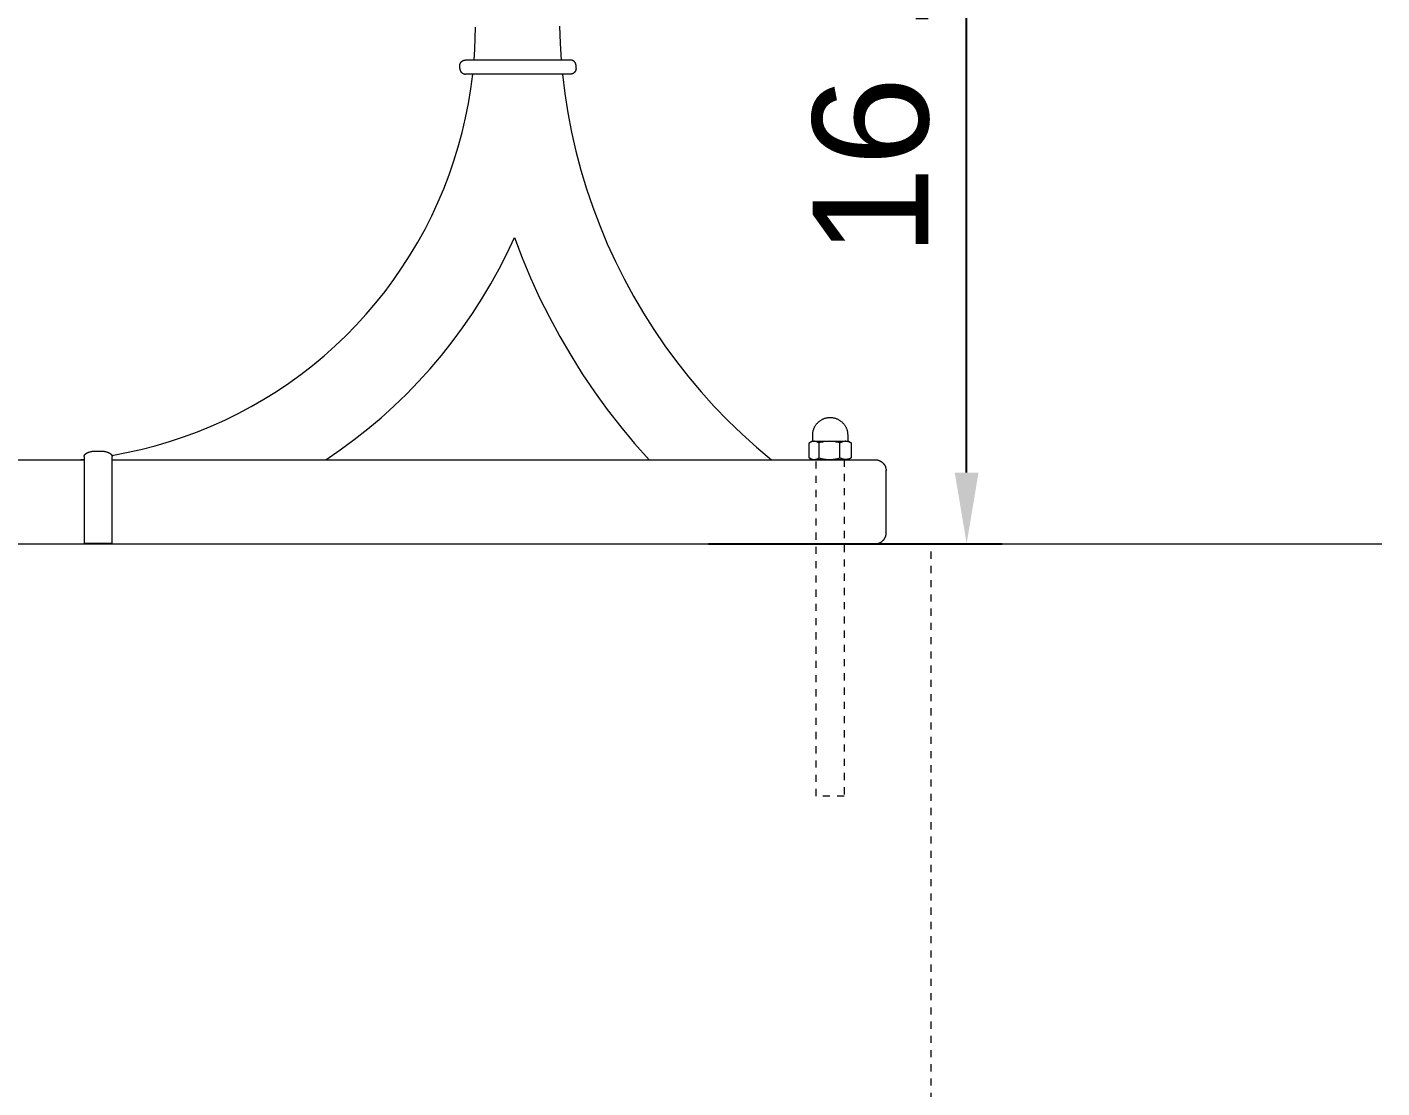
# Model space of a CAD drawing. Header units: inches. Extents: x -9 to 187, y -3 to 135.
# Drawn here: x 163.47 to 182.5, y 90.96 to 105.86 of the extents above; entities that cross this region are included whole.
import ezdxf

# ---------------------------------------------------------------- set-up
doc = ezdxf.new("R2010")
doc.units = ezdxf.units.IN
doc.linetypes.add('HIDDEN', pattern=[1.905, 1.27, -0.635])
for name, color, linetype, lineweight in [('ZANO_R', 7, 'Continuous', 0), ('ZANO_R_przerywana', 250, 'HIDDEN', 0), ('ZANO_W', 1, 'Continuous', 0)]:
    doc.layers.add(name, color=color, linetype=linetype, lineweight=lineweight)
doc.styles.get("Standard").update_dxf_attribs({"font": 'arial.ttf'})
doc.dimstyles.new('amerykanie', dxfattribs={"dimtxt": 50, "dimasz": 50, "dimexe": 0.5, "dimexo": 0.5, "dimgap": 1, "dimtad": 1, "dimdec": 0, "dimzin": 0, "dimlunit": 5, "dimtxsty": 'Standard', "dimcen": 0.09, "dimclrd": 1, "dimclre": 1, "dimclrt": 1, "dimazin": 0, "dimtfac": 1, "dimtdec": 0, "dimtmove": 0, "dimatfit": 3, "dimfxl": 1, "dimtzin": 0, "dimarcsym": 1})

# ---------------------------------------------------------------- blocks, each defined once
blk = doc.blocks.new('*D357')
at = {"layer": 'ZANO_W', "color": 1, "lineweight": -2}
for p, q in [((170.98, 115.52), (177.164, 115.52)), ((176.664, 99.606), (176.664, 114.52)), ((173.04, 98.606), (177.164, 98.606))]:
    blk.add_line(p, q, dxfattribs=at)
at = {"layer": 'ZANO_W', "color": 1}
for points in [[(176.831, 114.52), (176.497, 114.52), (176.664, 115.52)], [(176.497, 99.606), (176.831, 99.606), (176.664, 98.606)]]:
    blk.add_solid(points, dxfattribs=at)
at = {"layer": 'ZANO_W', "color": 1, "insert": (175.324, 107.063), "char_height": 1.625, "attachment_point": 5, "rotation": 90}
blk.add_mtext('16 15/16', dxfattribs=at)

msp = doc.modelspace()

# ---------------------------------------------------------------- linework, layer by layer
at = {"layer": 'ZANO_R'}
for p, q in [((169.76164, 105.70881), (169.76408, 105.86322)), ((170.94514, 105.87431), (170.95377, 105.63718)), ((169.7553, 105.55451), (169.76164, 105.70881)), ((170.95377, 105.63718), (170.96938, 105.40042)), ((169.74507, 105.40042), (169.7553, 105.55451)), ((169.54531, 105.32168), (169.54536, 105.32437)), ((169.54531, 105.28231), (169.54531, 105.32168)), ((169.54531, 105.28231), (169.54536, 105.27962)), ((169.54536, 105.32437), (169.5455, 105.32705)), ((169.54536, 105.27962), (169.5455, 105.27694)), ((169.5455, 105.32705), (169.54573, 105.32973)), ((169.5455, 105.27694), (169.54573, 105.27426)), ((169.54573, 105.32973), (169.54605, 105.3324)), ((169.54573, 105.27426), (169.54605, 105.27159)), ((169.54605, 105.3324), (169.54646, 105.33506)), ((169.54605, 105.27159), (169.54646, 105.26893)), ((169.54646, 105.33506), (169.54696, 105.3377)), ((169.54646, 105.26893), (169.54696, 105.26629)), ((169.54696, 105.3377), (169.54755, 105.34032)), ((169.54696, 105.26629), (169.54755, 105.26367)), ((169.54755, 105.34032), (169.54823, 105.34292)), ((169.54755, 105.26367), (169.54823, 105.26107)), ((169.54823, 105.34292), (169.549, 105.3455)), ((169.54823, 105.26107), (169.549, 105.25849)), ((169.549, 105.3455), (169.54986, 105.34805)), ((169.549, 105.25849), (169.54986, 105.25595)), ((169.54986, 105.34805), (169.5508, 105.35056)), ((169.54986, 105.25595), (169.5508, 105.25343)), ((169.5508, 105.35056), (169.55183, 105.35305)), ((169.5508, 105.25343), (169.55183, 105.25094)), ((169.55183, 105.35305), (169.55294, 105.3555)), ((169.55183, 105.25094), (169.55294, 105.2485)), ((169.55294, 105.3555), (169.55414, 105.3579)), ((169.55294, 105.2485), (169.55414, 105.24609)), ((169.55414, 105.3579), (169.55542, 105.36027)), ((169.55414, 105.24609), (169.55542, 105.24372)), ((169.55542, 105.36027), (169.55677, 105.36259)), ((169.55542, 105.24372), (169.55677, 105.2414)), ((169.55677, 105.36259), (169.55821, 105.36486)), ((169.55677, 105.2414), (169.55821, 105.23913)), ((169.55821, 105.36486), (169.55972, 105.36709)), ((169.55821, 105.23913), (169.55972, 105.23691)), ((169.55972, 105.36709), (169.56131, 105.36926)), ((169.56131, 105.36926), (169.56297, 105.37137)), ((169.56297, 105.37137), (169.5647, 105.37343)), ((169.5647, 105.37343), (169.56651, 105.37542)), ((169.56651, 105.37542), (169.56837, 105.37735)), ((169.56837, 105.37735), (169.57031, 105.37922)), ((169.57031, 105.37922), (169.5723, 105.38102)), ((169.5723, 105.38102), (169.57436, 105.38276)), ((169.57436, 105.38276), (169.57647, 105.38442)), ((169.57647, 105.38442), (169.57864, 105.386)), ((169.57864, 105.386), (169.58087, 105.38752)), ((169.58087, 105.38752), (169.58314, 105.38895)), ((169.58314, 105.38895), (169.58546, 105.39031)), ((169.58546, 105.39031), (169.58782, 105.39159)), ((169.58782, 105.39159), (169.59023, 105.39278)), ((169.59023, 105.39278), (169.59268, 105.3939)), ((169.59268, 105.3939), (169.59516, 105.39493)), ((169.59516, 105.39493), (169.59768, 105.39587)), ((169.59768, 105.39587), (169.60023, 105.39673)), ((169.60023, 105.39673), (169.60281, 105.3975)), ((169.60281, 105.3975), (169.60541, 105.39818)), ((169.60541, 105.39818), (169.60803, 105.39877)), ((169.60803, 105.39877), (169.61067, 105.39927)), ((169.61067, 105.39927), (169.61333, 105.39968)), ((169.61333, 105.39968), (169.616, 105.4)), ((169.616, 105.4), (169.61867, 105.40023)), ((169.61867, 105.40023), (169.62136, 105.40037)), ((169.62136, 105.40037), (169.62405, 105.40042)), ((171.09951, 105.40042), (169.62405, 105.40042)), ((171.1022, 105.40037), (171.09951, 105.40042)), ((171.10488, 105.40023), (171.1022, 105.40037)), ((171.10756, 105.4), (171.10488, 105.40023)), ((171.11023, 105.39968), (171.10756, 105.4)), ((171.11289, 105.39927), (171.11023, 105.39968)), ((171.11553, 105.39877), (171.11289, 105.39927)), ((171.11815, 105.39818), (171.11553, 105.39877)), ((171.12075, 105.3975), (171.11815, 105.39818)), ((171.12333, 105.39673), (171.12075, 105.3975)), ((171.12588, 105.39587), (171.12333, 105.39673)), ((171.1284, 105.39493), (171.12588, 105.39587)), ((171.13088, 105.3939), (171.1284, 105.39493)), ((171.13333, 105.39278), (171.13088, 105.3939)), ((171.13573, 105.39159), (171.13333, 105.39278)), ((171.1381, 105.39031), (171.13573, 105.39159)), ((171.14042, 105.38895), (171.1381, 105.39031)), ((171.14269, 105.38752), (171.14042, 105.38895)), ((171.14492, 105.38601), (171.14269, 105.38752)), ((171.14709, 105.38442), (171.14492, 105.38601)), ((171.1492, 105.38276), (171.14709, 105.38442)), ((171.15126, 105.38102), (171.1492, 105.38276)), ((171.15325, 105.37922), (171.15126, 105.38102)), ((171.15519, 105.37735), (171.15325, 105.37922)), ((171.15705, 105.37542), (171.15519, 105.37735)), ((171.15886, 105.37343), (171.15705, 105.37542)), ((171.16059, 105.37137), (171.15886, 105.37343)), ((171.16225, 105.36926), (171.16059, 105.37137)), ((171.16384, 105.36709), (171.16225, 105.36926)), ((171.16535, 105.36486), (171.16384, 105.36709)), ((171.16535, 105.23913), (171.16384, 105.23691)), ((171.16678, 105.36259), (171.16535, 105.36486)), ((171.16678, 105.2414), (171.16535, 105.23913)), ((171.16814, 105.36027), (171.16678, 105.36259)), ((171.16814, 105.24372), (171.16678, 105.2414)), ((171.16942, 105.3579), (171.16814, 105.36027)), ((171.16942, 105.24609), (171.16814, 105.24372)), ((171.17062, 105.3555), (171.16942, 105.3579)), ((171.17062, 105.2485), (171.16942, 105.24609)), ((171.17173, 105.35305), (171.17062, 105.3555)), ((171.17173, 105.25094), (171.17062, 105.2485)), ((171.17276, 105.35057), (171.17173, 105.35305)), ((171.17276, 105.25343), (171.17173, 105.25094)), ((171.1737, 105.34805), (171.17276, 105.35057)), ((171.1737, 105.25595), (171.17276, 105.25343)), ((171.17456, 105.3455), (171.1737, 105.34805)), ((171.17456, 105.25849), (171.1737, 105.25595)), ((171.17533, 105.34292), (171.17456, 105.3455)), ((171.17533, 105.26107), (171.17456, 105.25849)), ((171.17601, 105.34032), (171.17533, 105.34292)), ((171.17601, 105.26367), (171.17533, 105.26107)), ((171.1766, 105.3377), (171.17601, 105.34032)), ((171.1766, 105.26629), (171.17601, 105.26367)), ((171.1771, 105.33506), (171.1766, 105.3377)), ((171.1771, 105.26893), (171.1766, 105.26629)), ((171.17751, 105.3324), (171.1771, 105.33506)), ((171.17751, 105.27159), (171.1771, 105.26893)), ((171.17783, 105.32973), (171.17751, 105.3324)), ((171.17783, 105.27426), (171.17751, 105.27159)), ((171.17806, 105.32705), (171.17783, 105.32973)), ((171.17806, 105.27694), (171.17783, 105.27426)), ((171.1782, 105.32437), (171.17806, 105.32705)), ((171.1782, 105.27962), (171.17806, 105.27694)), ((171.17825, 105.32168), (171.1782, 105.32437)), ((171.17825, 105.28231), (171.1782, 105.27962)), ((171.17825, 105.28231), (171.17825, 105.32168)), ((169.55972, 105.23691), (169.56131, 105.23474)), ((169.56131, 105.23474), (169.56297, 105.23262)), ((169.56297, 105.23262), (169.5647, 105.23057)), ((169.5647, 105.23057), (169.56651, 105.22857)), ((169.56651, 105.22857), (169.56837, 105.22664)), ((169.56837, 105.22664), (169.57031, 105.22477)), ((169.57031, 105.22477), (169.5723, 105.22297)), ((169.5723, 105.22297), (169.57436, 105.22124)), ((169.57436, 105.22124), (169.57647, 105.21958)), ((169.57647, 105.21958), (169.57864, 105.21799)), ((169.57864, 105.21799), (169.58087, 105.21648)), ((169.58087, 105.21648), (169.58314, 105.21504)), ((169.58314, 105.21504), (169.58546, 105.21368)), ((169.58546, 105.21368), (169.58782, 105.2124)), ((169.58782, 105.2124), (169.59023, 105.21121)), ((169.59023, 105.21121), (169.59268, 105.2101)), ((169.59268, 105.2101), (169.59516, 105.20907)), ((169.59516, 105.20907), (169.59768, 105.20812)), ((169.59768, 105.20812), (169.60023, 105.20727)), ((169.60023, 105.20727), (169.60281, 105.2065)), ((169.60281, 105.2065), (169.60541, 105.20582)), ((169.60541, 105.20582), (169.60803, 105.20522)), ((169.60803, 105.20522), (169.61067, 105.20472)), ((169.61067, 105.20472), (169.61333, 105.20431)), ((169.61333, 105.20431), (169.616, 105.20399)), ((169.616, 105.20399), (169.61867, 105.20376)), ((169.61867, 105.20376), (169.62136, 105.20362)), ((169.62136, 105.20362), (169.62405, 105.20358)), ((171.09951, 105.20358), (169.62405, 105.20358)), ((169.69967, 104.99704), (169.7263, 105.20358)), ((170.98769, 105.20358), (171.02115, 104.93079)), ((171.1022, 105.20362), (171.09951, 105.20358)), ((171.10488, 105.20376), (171.1022, 105.20362)), ((171.10756, 105.20399), (171.10488, 105.20376)), ((171.11023, 105.20431), (171.10756, 105.20399)), ((171.11289, 105.20472), (171.11023, 105.20431)), ((171.11553, 105.20522), (171.11289, 105.20472)), ((171.11815, 105.20582), (171.11553, 105.20522)), ((171.12075, 105.2065), (171.11815, 105.20582)), ((171.12333, 105.20727), (171.12075, 105.2065)), ((171.12588, 105.20812), (171.12333, 105.20727)), ((171.1284, 105.20907), (171.12588, 105.20812)), ((171.13088, 105.2101), (171.1284, 105.20907)), ((171.13333, 105.21121), (171.13088, 105.2101)), ((171.13573, 105.2124), (171.13333, 105.21121)), ((171.1381, 105.21368), (171.13573, 105.2124)), ((171.14042, 105.21504), (171.1381, 105.21368)), ((171.14269, 105.21648), (171.14042, 105.21504)), ((171.14492, 105.21799), (171.14269, 105.21648)), ((171.14709, 105.21958), (171.14492, 105.21799)), ((171.1492, 105.22124), (171.14709, 105.21958)), ((171.15126, 105.22297), (171.1492, 105.22124)), ((171.15325, 105.22477), (171.15126, 105.22297)), ((171.15519, 105.22664), (171.15325, 105.22477)), ((171.15705, 105.22857), (171.15519, 105.22664)), ((171.15886, 105.23057), (171.15705, 105.22857)), ((171.16059, 105.23262), (171.15886, 105.23057)), ((171.16225, 105.23474), (171.16059, 105.23262)), ((171.16384, 105.23691), (171.16225, 105.23474)), ((169.66602, 104.79154), (169.69967, 104.99704)), ((171.02115, 104.93079), (171.06387, 104.6593)), ((169.62541, 104.5873), (169.66602, 104.79154)), ((169.57786, 104.38455), (169.62541, 104.5873)), ((171.06387, 104.6593), (171.11582, 104.38942)), ((169.52344, 104.18355), (169.57786, 104.38455)), ((171.11582, 104.38942), (171.17692, 104.12146)), ((169.46221, 103.98451), (169.52344, 104.18355)), ((171.17692, 104.12146), (171.24712, 103.85574)), ((169.39425, 103.78767), (169.46221, 103.98451)), ((169.31963, 103.59326), (169.39425, 103.78767)), ((171.24712, 103.85574), (171.32632, 103.59257)), ((169.23843, 103.4015), (169.31963, 103.59326)), ((171.32632, 103.59257), (171.41443, 103.33224)), ((169.15076, 103.21261), (169.23843, 103.4015)), ((169.0567, 103.02682), (169.15076, 103.21261)), ((171.41443, 103.33224), (171.51136, 103.07507)), ((168.95638, 102.84433), (169.0567, 103.02682)), ((171.51136, 103.07507), (171.61699, 102.82134)), ((168.84991, 102.66537), (168.95638, 102.84433)), ((170.20854, 102.68722), (170.31174, 102.90849)), ((170.31174, 102.90849), (170.42045, 102.62224)), ((171.61699, 102.82134), (171.7312, 102.57136)), ((168.73741, 102.49013), (168.84991, 102.66537)), ((170.09799, 102.46951), (170.20854, 102.68722)), ((170.42045, 102.62224), (170.53857, 102.33974)), ((168.61901, 102.31882), (168.73741, 102.49013)), ((169.98023, 102.25563), (170.09799, 102.46951)), ((171.7312, 102.57136), (171.85385, 102.32542)), ((168.49485, 102.15164), (168.61901, 102.31882)), ((169.85538, 102.0458), (169.98023, 102.25563)), ((170.53857, 102.33974), (170.66599, 102.0613)), ((171.85385, 102.32542), (171.98481, 102.08379)), ((168.36508, 101.98878), (168.49485, 102.15164)), ((169.72358, 101.84026), (169.85538, 102.0458)), ((170.66599, 102.0613), (170.80254, 101.78724)), ((171.98481, 102.08379), (172.12391, 101.84676)), ((168.08928, 101.67678), (168.22983, 101.83044)), ((168.22983, 101.83044), (168.36508, 101.98878)), ((169.58499, 101.63925), (169.72358, 101.84026)), ((172.12391, 101.84676), (172.27101, 101.6146)), ((167.94358, 101.528), (168.08928, 101.67678)), ((169.43975, 101.44299), (169.58499, 101.63925)), ((170.80254, 101.78724), (170.94809, 101.51784)), ((167.7929, 101.38426), (167.94358, 101.528)), ((169.28802, 101.25169), (169.43975, 101.44299)), ((170.94809, 101.51784), (171.10248, 101.2534)), ((172.27101, 101.6146), (172.42593, 101.38759)), ((167.4773, 101.11258), (167.63741, 101.24574)), ((167.63741, 101.24574), (167.7929, 101.38426)), ((169.12998, 101.06558), (169.28802, 101.25169)), ((171.10248, 101.2534), (171.26553, 100.99422)), ((172.42593, 101.38759), (172.58848, 101.16599)), ((167.31276, 100.98495), (167.4773, 101.11258)), ((168.96581, 100.88485), (169.12998, 101.06558)), ((172.58848, 101.16599), (172.75849, 100.95004)), ((166.97112, 100.74686), (167.14396, 100.863)), ((167.14396, 100.863), (167.31276, 100.98495)), ((168.79568, 100.70972), (168.96581, 100.88485)), ((171.26553, 100.99422), (171.43707, 100.74058)), ((172.75849, 100.95004), (172.93575, 100.74002)), ((166.79442, 100.63667), (166.97112, 100.74686)), ((168.61979, 100.54037), (168.79568, 100.70972)), ((171.43707, 100.74058), (171.61691, 100.49276)), ((172.93575, 100.74002), (173.12006, 100.53615)), ((166.43028, 100.43464), (166.61407, 100.53255)), ((166.61407, 100.53255), (166.79442, 100.63667)), ((168.43834, 100.377), (168.61979, 100.54037)), ((171.61691, 100.49276), (171.80485, 100.25102)), ((173.12006, 100.53615), (173.31121, 100.33867)), ((166.05325, 100.25784), (166.24327, 100.34303)), ((166.24327, 100.34303), (166.43028, 100.43464)), ((168.25152, 100.21979), (168.43834, 100.377)), ((173.31121, 100.33867), (173.50897, 100.14782)), ((174.55667, 100.28943), (174.56208, 100.29586)), ((174.56208, 100.29586), (174.56771, 100.3021)), ((174.56771, 100.3021), (174.57355, 100.30814)), ((174.57355, 100.30814), (174.57959, 100.31398)), ((174.57959, 100.31398), (174.58583, 100.31961)), ((174.58583, 100.31961), (174.59225, 100.32502)), ((174.59225, 100.32502), (174.59886, 100.33021)), ((174.59886, 100.33021), (174.60564, 100.33517)), ((174.60564, 100.33517), (174.61258, 100.3399)), ((174.61258, 100.3399), (174.61969, 100.34438)), ((174.61969, 100.34438), (174.62694, 100.34863)), ((174.62694, 100.34863), (174.63433, 100.35262)), ((174.63433, 100.35262), (174.64186, 100.35636)), ((174.64186, 100.35636), (174.6495, 100.35983)), ((174.6495, 100.35983), (174.65727, 100.36305)), ((174.65727, 100.36305), (174.66513, 100.366)), ((174.66513, 100.366), (174.6731, 100.36868)), ((174.6731, 100.36868), (174.68115, 100.37108)), ((174.68115, 100.37108), (174.68927, 100.37321)), ((174.68927, 100.37321), (174.69747, 100.37506)), ((174.69747, 100.37506), (174.70572, 100.37663)), ((174.70572, 100.37663), (174.71403, 100.37791)), ((174.71403, 100.37791), (174.72237, 100.37891)), ((174.72237, 100.37891), (174.73074, 100.37963)), ((174.73074, 100.37963), (174.73913, 100.38006)), ((174.73913, 100.38006), (174.74753, 100.3802)), ((174.74753, 100.3802), (174.75593, 100.38006)), ((174.75593, 100.38006), (174.76432, 100.37963)), ((174.76432, 100.37963), (174.77269, 100.37891)), ((174.77269, 100.37891), (174.78103, 100.37791)), ((174.78103, 100.37791), (174.78934, 100.37663)), ((174.78934, 100.37663), (174.79759, 100.37506)), ((174.79759, 100.37506), (174.80579, 100.37321)), ((174.80579, 100.37321), (174.81391, 100.37108)), ((174.81391, 100.37108), (174.82196, 100.36868)), ((174.82196, 100.36868), (174.82993, 100.366)), ((174.82993, 100.366), (174.83779, 100.36305)), ((174.83779, 100.36305), (174.84556, 100.35983)), ((174.84556, 100.35983), (174.8532, 100.35636)), ((174.8532, 100.35636), (174.86073, 100.35262)), ((174.86073, 100.35262), (174.86812, 100.34863)), ((174.86812, 100.34863), (174.87537, 100.34438)), ((174.87537, 100.34438), (174.88248, 100.3399)), ((174.88248, 100.3399), (174.88942, 100.33517)), ((174.88942, 100.33517), (174.8962, 100.33021)), ((174.8962, 100.33021), (174.90281, 100.32502)), ((174.90281, 100.32502), (174.90923, 100.31961)), ((174.90923, 100.31961), (174.91547, 100.31398)), ((174.91547, 100.31398), (174.92151, 100.30814)), ((174.92151, 100.30814), (174.92735, 100.3021)), ((174.92735, 100.3021), (174.93298, 100.29586)), ((174.93298, 100.29586), (174.93839, 100.28943)), ((165.46735, 100.04172), (165.66507, 100.1071)), ((165.66507, 100.1071), (165.86044, 100.17917)), ((165.86044, 100.17917), (166.05325, 100.25784)), ((168.05955, 100.06892), (168.25152, 100.21979)), ((171.80485, 100.25102), (172.00069, 100.01563)), ((173.50897, 100.14782), (173.71311, 99.96381)), ((174.50148, 100.13416), (174.50163, 100.14256)), ((174.50148, 100.0503), (174.50148, 100.13416)), ((174.50163, 100.14256), (174.50206, 100.15095)), ((174.50206, 100.15095), (174.50277, 100.15932)), ((174.50277, 100.15932), (174.50377, 100.16766)), ((174.50377, 100.16766), (174.50506, 100.17596)), ((174.50506, 100.17596), (174.50663, 100.18422)), ((174.50663, 100.18422), (174.50848, 100.19241)), ((174.50848, 100.19241), (174.51061, 100.20054)), ((174.51061, 100.20054), (174.51301, 100.20859)), ((174.51301, 100.20859), (174.51569, 100.21655)), ((174.51569, 100.21655), (174.51864, 100.22442)), ((174.51864, 100.22442), (174.52185, 100.23218)), ((174.52185, 100.23218), (174.52533, 100.23983)), ((174.52533, 100.23983), (174.52907, 100.24735)), ((174.52907, 100.24735), (174.53306, 100.25475)), ((174.53306, 100.25475), (174.5373, 100.262)), ((174.5373, 100.262), (174.54179, 100.2691)), ((174.54179, 100.2691), (174.54652, 100.27605)), ((174.54652, 100.27605), (174.55148, 100.28283)), ((174.55148, 100.28283), (174.55667, 100.28943)), ((174.93839, 100.28943), (174.94358, 100.28283)), ((174.94358, 100.28283), (174.94854, 100.27605)), ((174.94854, 100.27605), (174.95327, 100.2691)), ((174.95327, 100.2691), (174.95776, 100.262)), ((174.95776, 100.262), (174.962, 100.25475)), ((174.962, 100.25475), (174.96599, 100.24735)), ((174.96599, 100.24735), (174.96973, 100.23983)), ((174.96973, 100.23983), (174.97321, 100.23218)), ((174.97321, 100.23218), (174.97642, 100.22442)), ((174.97642, 100.22442), (174.97937, 100.21655)), ((174.97937, 100.21655), (174.98205, 100.20859)), ((174.98205, 100.20859), (174.98445, 100.20054)), ((174.98445, 100.20054), (174.98658, 100.19241)), ((174.98658, 100.19241), (174.98843, 100.18422)), ((174.98843, 100.18422), (174.99, 100.17596)), ((174.99, 100.17596), (174.99129, 100.16766)), ((174.99129, 100.16766), (174.99229, 100.15932)), ((174.99229, 100.15932), (174.993, 100.15095)), ((174.993, 100.15095), (174.99344, 100.14256)), ((174.99344, 100.14256), (174.99358, 100.13416)), ((174.99358, 100.13416), (174.99358, 100.0503)), ((164.86248, 99.88646), (165.06583, 99.93134)), ((165.06583, 99.93134), (165.26753, 99.98312)), ((165.26753, 99.98312), (165.46735, 100.04172)), ((167.66102, 99.78685), (167.86265, 99.92455)), ((167.86265, 99.92455), (168.05955, 100.06892)), ((172.00069, 100.01563), (172.20422, 99.78685)), ((173.71311, 99.96381), (173.9234, 99.78685)), ((174.45589, 100.02511), (174.45229, 100.02272)), ((174.45229, 99.81254), (174.45229, 100.02272)), ((174.45956, 100.02737), (174.45589, 100.02511)), ((174.4633, 100.02952), (174.45956, 100.02737)), ((174.46071, 100.02772), (174.49164, 100.04558)), ((174.46712, 100.03153), (174.4633, 100.02952)), ((174.471, 100.03342), (174.46712, 100.03153)), ((174.47494, 100.03518), (174.471, 100.03342)), ((174.47893, 100.03681), (174.47494, 100.03518)), ((174.48298, 100.03831), (174.47893, 100.03681)), ((174.48708, 100.03967), (174.48298, 100.03831)), ((174.49121, 100.0409), (174.48708, 100.03967)), ((174.49539, 100.04199), (174.49121, 100.0409)), ((174.49165, 100.04558), (174.49164, 100.04558)), ((174.49164, 100.04558), (174.49164, 100.04558)), ((174.49164, 100.04558), (174.49164, 100.04558)), ((174.49164, 100.04558), (174.49165, 100.04558)), ((174.49165, 100.04558), (174.49171, 100.04558)), ((174.49171, 100.04558), (174.49202, 100.04558)), ((174.49202, 100.04558), (174.49332, 100.04558)), ((174.49332, 100.04558), (174.49865, 100.04558)), ((174.4996, 100.04294), (174.49539, 100.04199)), ((174.4971, 100.04562), (174.49726, 100.04563)), ((174.49726, 100.04563), (174.49742, 100.04565)), ((174.49742, 100.04565), (174.49758, 100.04568)), ((174.49758, 100.04568), (174.49773, 100.0457)), ((174.49773, 100.0457), (174.49789, 100.04574)), ((174.49789, 100.04574), (174.49805, 100.04578)), ((174.49805, 100.04578), (174.4982, 100.04582)), ((174.4982, 100.04582), (174.49835, 100.04587)), ((174.49835, 100.04587), (174.4985, 100.04593)), ((174.4985, 100.04593), (174.49865, 100.04599)), ((174.49865, 100.04599), (174.4988, 100.04606)), ((174.49865, 100.04558), (174.51916, 100.04558)), ((174.4988, 100.04606), (174.49894, 100.04613)), ((174.49894, 100.04613), (174.49909, 100.0462)), ((174.49909, 100.0462), (174.49922, 100.04628)), ((174.49922, 100.04628), (174.49936, 100.04637)), ((174.49936, 100.04637), (174.49949, 100.04646)), ((174.49949, 100.04646), (174.49962, 100.04655)), ((174.50384, 100.04375), (174.4996, 100.04294)), ((174.49962, 100.04655), (174.49975, 100.04665)), ((174.49975, 100.04665), (174.49987, 100.04676)), ((174.49987, 100.04676), (174.49999, 100.04686)), ((174.49999, 100.04686), (174.50011, 100.04698)), ((174.50011, 100.04698), (174.50022, 100.04709)), ((174.50022, 100.04709), (174.50033, 100.04721)), ((174.50033, 100.04721), (174.50043, 100.04733)), ((174.50043, 100.04733), (174.50053, 100.04746)), ((174.50053, 100.04746), (174.50063, 100.04759)), ((174.50063, 100.04759), (174.50072, 100.04772)), ((174.50072, 100.04772), (174.5008, 100.04786)), ((174.5008, 100.04786), (174.50088, 100.048)), ((174.50088, 100.048), (174.50096, 100.04814)), ((174.50096, 100.04814), (174.50103, 100.04828)), ((174.50103, 100.04828), (174.5011, 100.04843)), ((174.5011, 100.04843), (174.50116, 100.04858)), ((174.50116, 100.04858), (174.50122, 100.04873)), ((174.50122, 100.04873), (174.50127, 100.04888)), ((174.50127, 100.04888), (174.50131, 100.04903)), ((174.50131, 100.04903), (174.50135, 100.04919)), ((174.50135, 100.04919), (174.50139, 100.04935)), ((174.50139, 100.04935), (174.50142, 100.0495)), ((174.50142, 100.0495), (174.50144, 100.04966)), ((174.50144, 100.04966), (174.50146, 100.04982)), ((174.50146, 100.04982), (174.50147, 100.04998)), ((174.50147, 100.04998), (174.50148, 100.05014)), ((174.50148, 100.05014), (174.50148, 100.0503)), ((174.5081, 100.04442), (174.50384, 100.04375)), ((174.51238, 100.04495), (174.5081, 100.04442)), ((174.51668, 100.04533), (174.51238, 100.04495)), ((174.52099, 100.04558), (174.51668, 100.04533)), ((174.5253, 100.04533), (174.52099, 100.04558)), ((174.52111, 100.04558), (174.73331, 100.04558)), ((174.5296, 100.04495), (174.5253, 100.04533)), ((174.53388, 100.04442), (174.5296, 100.04495)), ((174.53814, 100.04375), (174.53388, 100.04442)), ((174.54238, 100.04294), (174.53814, 100.04375)), ((174.54659, 100.04199), (174.54238, 100.04294)), ((174.55077, 100.0409), (174.54659, 100.04199)), ((174.55491, 100.03967), (174.55077, 100.0409)), ((174.559, 100.03831), (174.55491, 100.03967)), ((174.56305, 100.03682), (174.559, 100.03831)), ((174.56704, 100.03519), (174.56305, 100.03682)), ((174.57098, 100.03342), (174.56704, 100.03519)), ((174.57486, 100.03153), (174.57098, 100.03342)), ((174.57868, 100.02952), (174.57486, 100.03153)), ((174.58242, 100.02737), (174.57868, 100.02952)), ((174.5861, 100.02511), (174.58242, 100.02737)), ((174.58969, 100.02272), (174.5861, 100.02511)), ((174.6057, 100.02733), (174.58969, 100.02272)), ((174.58969, 100.02272), (174.58969, 99.81254)), ((174.62184, 100.03142), (174.6057, 100.02733)), ((174.6381, 100.03501), (174.62184, 100.03142)), ((174.65447, 100.03808), (174.6381, 100.03501)), ((174.67093, 100.04062), (174.65447, 100.03808)), ((174.68746, 100.04265), (174.67093, 100.04062)), ((174.70404, 100.04415), (174.68746, 100.04265)), ((174.72067, 100.04513), (174.70404, 100.04415)), ((174.73731, 100.04558), (174.72067, 100.04513)), ((174.75396, 100.04513), (174.73731, 100.04558)), ((174.74163, 100.04558), (174.96169, 100.04558)), ((174.77059, 100.04415), (174.75396, 100.04513)), ((174.78717, 100.04265), (174.77059, 100.04415)), ((174.8037, 100.04062), (174.78717, 100.04265)), ((174.82016, 100.03808), (174.8037, 100.04062)), ((174.83653, 100.03501), (174.82016, 100.03808)), ((174.85279, 100.03142), (174.83653, 100.03501)), ((174.86893, 100.02733), (174.85279, 100.03142)), ((174.88493, 100.02272), (174.86893, 100.02733)), ((174.88975, 100.02545), (174.88493, 100.02272)), ((174.88493, 99.81254), (174.88493, 100.02272)), ((174.89465, 100.02802), (174.88975, 100.02545)), ((174.89964, 100.03042), (174.89465, 100.02802)), ((174.9047, 100.03266), (174.89964, 100.03042)), ((174.90984, 100.03472), (174.9047, 100.03266)), ((174.91504, 100.03662), (174.90984, 100.03472)), ((174.9203, 100.03833), (174.91504, 100.03662)), ((174.92562, 100.03987), (174.9203, 100.03833)), ((174.93098, 100.04123), (174.92562, 100.03987)), ((174.93639, 100.04241), (174.93098, 100.04123)), ((174.94183, 100.04341), (174.93639, 100.04241)), ((174.94731, 100.04423), (174.94183, 100.04341)), ((174.95281, 100.04486), (174.94731, 100.04423)), ((174.95832, 100.04531), (174.95281, 100.04486)), ((174.96385, 100.04558), (174.95832, 100.04531)), ((174.96942, 100.04531), (174.96389, 100.04558)), ((174.96613, 100.04558), (175.00342, 100.04558)), ((174.97493, 100.04486), (174.96942, 100.04531)), ((174.98043, 100.04423), (174.97493, 100.04486)), ((174.9859, 100.04341), (174.98043, 100.04423)), ((174.99134, 100.04241), (174.9859, 100.04341)), ((174.99675, 100.04123), (174.99134, 100.04241)), ((174.99358, 100.0503), (174.99358, 100.05014)), ((174.99358, 100.05014), (174.99359, 100.04998)), ((174.99359, 100.04998), (174.9936, 100.04982)), ((174.9936, 100.04982), (174.99362, 100.04966)), ((174.99362, 100.04966), (174.99364, 100.0495)), ((174.99364, 100.0495), (174.99367, 100.04935)), ((174.99367, 100.04935), (174.99371, 100.04919)), ((174.99371, 100.04919), (174.99375, 100.04903)), ((174.99375, 100.04903), (174.99379, 100.04888)), ((174.99379, 100.04888), (174.99385, 100.04873)), ((174.99385, 100.04873), (174.9939, 100.04858)), ((174.9939, 100.04858), (174.99396, 100.04843)), ((174.99396, 100.04843), (174.99403, 100.04828)), ((174.99403, 100.04828), (174.9941, 100.04814)), ((174.9941, 100.04814), (174.99418, 100.048)), ((174.99418, 100.048), (174.99426, 100.04786)), ((174.99426, 100.04786), (174.99434, 100.04772)), ((174.99434, 100.04772), (174.99443, 100.04759)), ((174.99443, 100.04759), (174.99453, 100.04746)), ((174.99453, 100.04746), (174.99463, 100.04733)), ((174.99463, 100.04733), (174.99473, 100.04721)), ((174.99473, 100.04721), (174.99484, 100.04709)), ((174.99484, 100.04709), (174.99495, 100.04698)), ((174.99495, 100.04698), (174.99507, 100.04686)), ((174.99507, 100.04686), (174.99519, 100.04676)), ((174.99519, 100.04676), (174.99531, 100.04665)), ((174.99531, 100.04665), (174.99544, 100.04655)), ((174.99544, 100.04655), (174.99557, 100.04646)), ((174.99557, 100.04646), (174.9957, 100.04637)), ((174.9957, 100.04637), (174.99584, 100.04628)), ((174.99584, 100.04628), (174.99597, 100.0462)), ((174.99597, 100.0462), (174.99612, 100.04613)), ((174.99612, 100.04613), (174.99626, 100.04606)), ((174.99626, 100.04606), (174.99641, 100.04599)), ((174.99641, 100.04599), (174.99656, 100.04593)), ((174.99656, 100.04593), (174.99671, 100.04587)), ((174.99671, 100.04587), (174.99686, 100.04582)), ((175.00211, 100.03987), (174.99675, 100.04123)), ((174.99686, 100.04582), (174.99701, 100.04578)), ((174.99701, 100.04578), (174.99717, 100.04574)), ((174.99717, 100.04574), (174.99733, 100.0457)), ((174.99733, 100.0457), (174.99748, 100.04568)), ((174.99748, 100.04568), (174.99764, 100.04565)), ((174.99764, 100.04565), (174.9978, 100.04563)), ((174.9978, 100.04563), (174.99796, 100.04562)), ((175.00742, 100.03833), (175.00211, 100.03987)), ((175.00342, 100.04558), (175.03657, 100.02644)), ((175.01268, 100.03662), (175.00742, 100.03833)), ((175.01788, 100.03472), (175.01268, 100.03662)), ((175.02301, 100.03266), (175.01788, 100.03472)), ((175.02808, 100.03042), (175.02301, 100.03266)), ((175.03306, 100.02802), (175.02808, 100.03042)), ((175.03796, 100.02545), (175.03306, 100.02802)), ((175.03657, 100.02644), (175.04277, 100.02272)), ((175.04277, 100.02272), (175.03796, 100.02545)), ((175.04277, 100.02272), (175.04277, 99.81254)), ((163.04769, 99.78685), (164.2681, 99.78685)), ((164.17127, 99.78685), (164.2681, 99.79598)), ((164.2681, 99.83132), (164.26811, 99.83216)), ((164.2681, 99.83132), (164.2681, 99.8275)), ((164.2681, 99.8275), (164.2681, 99.8174)), ((164.2681, 99.8174), (164.2681, 99.80077)), ((164.2681, 99.80077), (164.2681, 99.7779)), ((164.2681, 99.7779), (164.2681, 99.74968)), ((164.2681, 99.74968), (164.2681, 99.71745)), ((164.26811, 99.83216), (164.26814, 99.83301)), ((164.26814, 99.83301), (164.26819, 99.83387)), ((164.26819, 99.83387), (164.26825, 99.83472)), ((164.26825, 99.83472), (164.26834, 99.83558)), ((164.26834, 99.83558), (164.26845, 99.83645)), ((164.26845, 99.83645), (164.26858, 99.83731)), ((164.26858, 99.83731), (164.26873, 99.83818)), ((164.26873, 99.83818), (164.26891, 99.83905)), ((164.26891, 99.83905), (164.2691, 99.83993)), ((164.2691, 99.83993), (164.26932, 99.8408)), ((164.26932, 99.8408), (164.26955, 99.84168)), ((164.26955, 99.84168), (164.26981, 99.84256)), ((164.26981, 99.84256), (164.2701, 99.84345)), ((164.2701, 99.84345), (164.2704, 99.84433)), ((164.2704, 99.84433), (164.27073, 99.84522)), ((164.27073, 99.84522), (164.27108, 99.8461)), ((164.27108, 99.8461), (164.27145, 99.84699)), ((164.27145, 99.84699), (164.27184, 99.84788)), ((164.27184, 99.84788), (164.27226, 99.84877)), ((164.27226, 99.84877), (164.27271, 99.84966)), ((164.27271, 99.84966), (164.27317, 99.85055)), ((164.27317, 99.85055), (164.27366, 99.85144)), ((164.27366, 99.85144), (164.27418, 99.85233)), ((164.27418, 99.85233), (164.27471, 99.85323)), ((164.27471, 99.85323), (164.27528, 99.85412)), ((164.27528, 99.85412), (164.27586, 99.855)), ((164.27586, 99.855), (164.27647, 99.85589)), ((164.27647, 99.85589), (164.27711, 99.85678)), ((164.27711, 99.85678), (164.27776, 99.85767)), ((164.27776, 99.85767), (164.27845, 99.85855)), ((164.27845, 99.85855), (164.27915, 99.85943)), ((164.27915, 99.85943), (164.27989, 99.86031)), ((164.27989, 99.86031), (164.28064, 99.86119)), ((164.28064, 99.86119), (164.28223, 99.86294)), ((164.28223, 99.86294), (164.28391, 99.86468)), ((164.28391, 99.86468), (164.28569, 99.8664)), ((164.28569, 99.8664), (164.28757, 99.86811)), ((164.28757, 99.86811), (164.28954, 99.8698)), ((164.28954, 99.8698), (164.2916, 99.87147)), ((164.2916, 99.87147), (164.29377, 99.87312)), ((164.29377, 99.87312), (164.29602, 99.87474)), ((164.29602, 99.87474), (164.29836, 99.87634)), ((164.29836, 99.87634), (164.3008, 99.87792)), ((164.3008, 99.87792), (164.30331, 99.87946)), ((164.30331, 99.87946), (164.30592, 99.88098)), ((164.30592, 99.88098), (164.30861, 99.88246)), ((164.30861, 99.88246), (164.31137, 99.88391)), ((164.31137, 99.88391), (164.31422, 99.88533)), ((164.31422, 99.88533), (164.31714, 99.88671)), ((164.31714, 99.88671), (164.32013, 99.88805)), ((164.32013, 99.88805), (164.32319, 99.88935)), ((164.32319, 99.88935), (164.32631, 99.89062)), ((164.32631, 99.89062), (164.3295, 99.89184)), ((164.3295, 99.89184), (164.33275, 99.89302)), ((164.33275, 99.89302), (164.3394, 99.89525)), ((164.3394, 99.89525), (164.34624, 99.8973)), ((164.34624, 99.8973), (164.35324, 99.89917)), ((164.35324, 99.89917), (164.36037, 99.90085)), ((164.36037, 99.90085), (164.3676, 99.90234)), ((164.3676, 99.90234), (164.3749, 99.90364)), ((164.3749, 99.90364), (164.38224, 99.90475)), ((164.38224, 99.90475), (164.38958, 99.90568)), ((164.38958, 99.90568), (164.39691, 99.90643)), ((164.39691, 99.90643), (164.4042, 99.90699)), ((164.4042, 99.90699), (164.41142, 99.90739)), ((164.41142, 99.90739), (164.41855, 99.90762)), ((164.41855, 99.90762), (164.42557, 99.9077)), ((164.42557, 99.9077), (164.5043, 99.9077)), ((164.5043, 99.9077), (164.51132, 99.90762)), ((164.51132, 99.90762), (164.51845, 99.90739)), ((164.51845, 99.90739), (164.52567, 99.90699)), ((164.52567, 99.90699), (164.53295, 99.90643)), ((164.53295, 99.90643), (164.54028, 99.90568)), ((164.54028, 99.90568), (164.54763, 99.90475)), ((164.54763, 99.90475), (164.55497, 99.90364)), ((164.55497, 99.90364), (164.56226, 99.90234)), ((164.56226, 99.90234), (164.56949, 99.90085)), ((164.56949, 99.90085), (164.57662, 99.89917)), ((164.57662, 99.89917), (164.58363, 99.8973)), ((164.58363, 99.8973), (164.59047, 99.89525)), ((164.59047, 99.89525), (164.59712, 99.89302)), ((164.59712, 99.89302), (164.60037, 99.89184)), ((164.60037, 99.89184), (164.60355, 99.89062)), ((164.60355, 99.89062), (164.60668, 99.88935)), ((164.60668, 99.88935), (164.60974, 99.88805)), ((164.60974, 99.88805), (164.61273, 99.88671)), ((164.61273, 99.88671), (164.61565, 99.88533)), ((164.61565, 99.88533), (164.61849, 99.88391)), ((164.61849, 99.88391), (164.62126, 99.88246)), ((164.62126, 99.88246), (164.62395, 99.88098)), ((164.62395, 99.88098), (164.62655, 99.87946)), ((164.62655, 99.87946), (164.62907, 99.87792)), ((164.62907, 99.87792), (164.6315, 99.87634)), ((164.6315, 99.87634), (164.63385, 99.87474)), ((164.63385, 99.87474), (164.6361, 99.87312)), ((164.6361, 99.87312), (164.63826, 99.87147)), ((164.63826, 99.87147), (164.64033, 99.8698)), ((164.64033, 99.8698), (164.6423, 99.86811)), ((164.6423, 99.86811), (164.64418, 99.8664)), ((164.64418, 99.8664), (164.64596, 99.86468)), ((164.64596, 99.86468), (164.64764, 99.86294)), ((164.64764, 99.86294), (164.64922, 99.86119)), ((164.64922, 99.86119), (164.64998, 99.86031)), ((164.64998, 99.86031), (164.65071, 99.85943)), ((164.65071, 99.85943), (164.65142, 99.85855)), ((164.65142, 99.85855), (164.6521, 99.85767)), ((164.6521, 99.85767), (164.65276, 99.85678)), ((164.65276, 99.85678), (164.65339, 99.85589)), ((164.65339, 99.85589), (164.654, 99.855)), ((164.654, 99.855), (164.65459, 99.85412)), ((164.65459, 99.85412), (164.65515, 99.85323)), ((164.65515, 99.85323), (164.65569, 99.85233)), ((164.65569, 99.85233), (164.6562, 99.85144)), ((164.6562, 99.85144), (164.65669, 99.85055)), ((164.65669, 99.85055), (164.65716, 99.84966)), ((164.65716, 99.84966), (164.6576, 99.84877)), ((164.6576, 99.84877), (164.65802, 99.84788)), ((164.65772, 99.84852), (164.86248, 99.88646)), ((164.65802, 99.84788), (164.65842, 99.84699)), ((164.65842, 99.84699), (164.65879, 99.8461)), ((164.65879, 99.8461), (164.65914, 99.84522)), ((164.65914, 99.84522), (164.65947, 99.84433)), ((164.65947, 99.84433), (164.65977, 99.84345)), ((164.65977, 99.84345), (164.66005, 99.84256)), ((164.66005, 99.84256), (164.66031, 99.84168)), ((164.66031, 99.84168), (164.66055, 99.8408)), ((164.66055, 99.8408), (164.66076, 99.83993)), ((164.66076, 99.83993), (164.66096, 99.83905)), ((164.66096, 99.83905), (164.66113, 99.83818)), ((164.66113, 99.83818), (164.66128, 99.83731)), ((164.66128, 99.83731), (164.66141, 99.83645)), ((164.66141, 99.83645), (164.66152, 99.83558)), ((164.66152, 99.83558), (164.66161, 99.83472)), ((164.66161, 99.83472), (164.66168, 99.83387)), ((164.66168, 99.83387), (164.66173, 99.83301)), ((164.66173, 99.83301), (164.66176, 99.83216)), ((164.66176, 99.83216), (164.66177, 99.83132)), ((164.66177, 99.8275), (164.66177, 99.83132)), ((164.66177, 99.8174), (164.66177, 99.8275)), ((164.66177, 99.80077), (164.66177, 99.8174)), ((164.66177, 99.7779), (164.66177, 99.80077)), ((164.66177, 99.78685), (174.15701, 99.78685)), ((164.66177, 99.74968), (164.66177, 99.7779)), ((164.66177, 99.71745), (164.66177, 99.74968)), ((167.66102, 99.78685), (168.00737, 99.78685)), ((174.15701, 99.78685), (175.37741, 99.78685)), ((174.45229, 99.81254), (174.45589, 99.81016)), ((174.45589, 99.81016), (174.45956, 99.80789)), ((174.45956, 99.80789), (174.4633, 99.80575)), ((174.49164, 99.78969), (174.46073, 99.80754)), ((174.4633, 99.80575), (174.46712, 99.80373)), ((174.46712, 99.80373), (174.471, 99.80184)), ((174.471, 99.80184), (174.47494, 99.80008)), ((174.47196, 99.78969), (174.49165, 99.78969)), ((174.47494, 99.80008), (174.47893, 99.79845)), ((174.47893, 99.79845), (174.48298, 99.79695)), ((174.48298, 99.79695), (174.48708, 99.79559)), ((174.48708, 99.79559), (174.49121, 99.79437)), ((174.49121, 99.79437), (174.49539, 99.79328)), ((174.49165, 99.78969), (174.51923, 99.78969)), ((174.49539, 99.79328), (174.4996, 99.79233)), ((174.4996, 99.79233), (174.50384, 99.79152)), ((174.50384, 99.79152), (174.5081, 99.79085)), ((174.5081, 99.79085), (174.51238, 99.79032)), ((174.51238, 99.79032), (174.51668, 99.78993)), ((174.51668, 99.78993), (174.52099, 99.78969)), ((174.52099, 99.78969), (174.5253, 99.78993)), ((174.52288, 99.78969), (174.73297, 99.78969)), ((174.5253, 99.78993), (174.5296, 99.79032)), ((174.5296, 99.79032), (174.53388, 99.79085)), ((174.53388, 99.79085), (174.53814, 99.79152)), ((174.53814, 99.79152), (174.54238, 99.79233)), ((174.54238, 99.79233), (174.54659, 99.79328)), ((174.54659, 99.79328), (174.55077, 99.79437)), ((174.55077, 99.79437), (174.55491, 99.79559)), ((174.55491, 99.79559), (174.559, 99.79696)), ((174.559, 99.79696), (174.56305, 99.79845)), ((174.56305, 99.79845), (174.56704, 99.80008)), ((174.56704, 99.80008), (174.57098, 99.80184)), ((174.57098, 99.80184), (174.57486, 99.80373)), ((174.57486, 99.80373), (174.57868, 99.80575)), ((174.57868, 99.80575), (174.58242, 99.80789)), ((174.58242, 99.80789), (174.5861, 99.81016)), ((174.5861, 99.81016), (174.58969, 99.81254)), ((174.58969, 99.81254), (174.6057, 99.80794)), ((174.6057, 99.80794), (174.62184, 99.80384)), ((174.62184, 99.80384), (174.6381, 99.80026)), ((174.6381, 99.80026), (174.65447, 99.79719)), ((174.65447, 99.79719), (174.67093, 99.79464)), ((174.67093, 99.79464), (174.68746, 99.79262)), ((174.68746, 99.79262), (174.70404, 99.79111)), ((174.70404, 99.79111), (174.72067, 99.79014)), ((174.72067, 99.79014), (174.73731, 99.78969)), ((174.73731, 99.78969), (174.75396, 99.79014)), ((174.74105, 99.78969), (174.96178, 99.78969)), ((174.75396, 99.79014), (174.77059, 99.79112)), ((174.77059, 99.79112), (174.78717, 99.79262)), ((174.78717, 99.79262), (174.8037, 99.79464)), ((174.8037, 99.79464), (174.82016, 99.79719)), ((174.82016, 99.79719), (174.83653, 99.80026)), ((174.83653, 99.80026), (174.85279, 99.80384)), ((174.85279, 99.80384), (174.86893, 99.80794)), ((174.86893, 99.80794), (174.88493, 99.81254)), ((174.88975, 99.80981), (174.88493, 99.81254)), ((174.89465, 99.80724), (174.88975, 99.80981)), ((174.89964, 99.80484), (174.89465, 99.80724)), ((174.9047, 99.80261), (174.89964, 99.80484)), ((174.90984, 99.80054), (174.9047, 99.80261)), ((174.91504, 99.79865), (174.90984, 99.80054)), ((174.9203, 99.79693), (174.91504, 99.79865)), ((174.92562, 99.7954), (174.9203, 99.79693)), ((174.93098, 99.79403), (174.92562, 99.7954)), ((174.93639, 99.79285), (174.93098, 99.79403)), ((174.94183, 99.79185), (174.93639, 99.79285)), ((174.94731, 99.79104), (174.94183, 99.79185)), ((174.95281, 99.7904), (174.94731, 99.79104)), ((174.95832, 99.78995), (174.95281, 99.7904)), ((174.96385, 99.78969), (174.95832, 99.78995)), ((174.96938, 99.78995), (174.96385, 99.78969)), ((174.96613, 99.78969), (175.00342, 99.78969)), ((174.9749, 99.7904), (174.96938, 99.78995)), ((174.9804, 99.79103), (174.9749, 99.7904)), ((174.98587, 99.79185), (174.9804, 99.79103)), ((174.99132, 99.79285), (174.98587, 99.79185)), ((174.99672, 99.79403), (174.99132, 99.79285)), ((175.00209, 99.79539), (174.99672, 99.79403)), ((175.00741, 99.79693), (175.00209, 99.79539)), ((175.03657, 99.80883), (175.00342, 99.78969)), ((175.00342, 99.78969), (175.0231, 99.78969)), ((175.01267, 99.79865), (175.00741, 99.79693)), ((175.01787, 99.80054), (175.01267, 99.79865)), ((175.02301, 99.8026), (175.01787, 99.80054)), ((175.02807, 99.80484), (175.02301, 99.8026)), ((175.03305, 99.80724), (175.02807, 99.80484)), ((175.03796, 99.80981), (175.03305, 99.80724)), ((175.04277, 99.81254), (175.03657, 99.80883)), ((175.04277, 99.81254), (175.03796, 99.80981)), ((175.37741, 99.78685), (175.38288, 99.78676)), ((175.38288, 99.78676), (175.38833, 99.78648)), ((175.38833, 99.78648), (175.39377, 99.786)), ((175.39377, 99.786), (175.3992, 99.78534)), ((175.3992, 99.78534), (175.40459, 99.78449)), ((175.40459, 99.78449), (175.40996, 99.78346)), ((175.40996, 99.78346), (175.41528, 99.78223)), ((175.41528, 99.78223), (175.42056, 99.78083)), ((175.42056, 99.78083), (175.42579, 99.77924)), ((175.42579, 99.77924), (175.43096, 99.77747)), ((175.43096, 99.77747), (175.43606, 99.77553)), ((175.43606, 99.77553), (175.4411, 99.7734)), ((175.4411, 99.7734), (175.44606, 99.77111)), ((175.44606, 99.77111), (175.45093, 99.76864)), ((175.45093, 99.76864), (175.45572, 99.76601)), ((175.45572, 99.76601), (175.46041, 99.76321)), ((175.46041, 99.76321), (175.465, 99.76025)), ((175.465, 99.76025), (175.46949, 99.75713)), ((175.46949, 99.75713), (175.47386, 99.75386)), ((175.47386, 99.75386), (175.47812, 99.75044)), ((175.47812, 99.75044), (175.48226, 99.74687)), ((175.48226, 99.74687), (175.48627, 99.74317)), ((175.48627, 99.74317), (175.49016, 99.73932)), ((175.49016, 99.73932), (175.4939, 99.73534)), ((175.4939, 99.73534), (175.49751, 99.73124)), ((175.49751, 99.73124), (175.50097, 99.72701)), ((175.50097, 99.72701), (175.50428, 99.72267)), ((175.50428, 99.72267), (175.50744, 99.71821)), ((164.2681, 99.71745), (164.2681, 99.6828)), ((164.2681, 99.6828), (164.2681, 99.64753)), ((164.2681, 99.64738), (164.2681, 98.61209)), ((164.66177, 99.6828), (164.66177, 99.71745)), ((164.66177, 99.64753), (164.66177, 99.6828)), ((164.66177, 98.61209), (164.66177, 99.64738)), ((175.50744, 99.71821), (175.51044, 99.71365)), ((175.51044, 99.71365), (175.51329, 99.70898)), ((175.51329, 99.70898), (175.51597, 99.70422)), ((175.51597, 99.70422), (175.51848, 99.69937)), ((175.51848, 99.69937), (175.52082, 99.69443)), ((175.52082, 99.69443), (175.52299, 99.68942)), ((175.52299, 99.68942), (175.52499, 99.68433)), ((175.52499, 99.68433), (175.5268, 99.67918)), ((175.5268, 99.67918), (175.52844, 99.67397)), ((175.52844, 99.67397), (175.5299, 99.6687)), ((175.5299, 99.6687), (175.53117, 99.66339)), ((175.53117, 99.66339), (175.53226, 99.65804)), ((175.53289, 99.65439), (175.53366, 99.64897)), ((175.53366, 99.64897), (175.53425, 99.64353)), ((175.5346, 99.6388), (175.53425, 99.64353)), ((175.53482, 99.63405), (175.5346, 99.6388)), ((175.53482, 99.63405), (175.53488, 99.62938)), ((175.53488, 99.59956), (175.53488, 99.62938)), ((175.53488, 98.76329), (175.53488, 99.59956)), ((148.60736, 98.60582), (176.16477, 98.60582)), ((164.5043, 98.61209), (164.2681, 98.61209)), ((164.66177, 98.61209), (164.5043, 98.61209)), ((175.38062, 98.60586), (175.38604, 98.60606)), ((175.38604, 98.60606), (175.39145, 98.60645)), ((175.39145, 98.60645), (175.39685, 98.60703)), ((175.39685, 98.60703), (175.40222, 98.60779)), ((175.40222, 98.60779), (175.40756, 98.60874)), ((175.40756, 98.60874), (175.41287, 98.60987)), ((175.41287, 98.60987), (175.41813, 98.61118)), ((175.41813, 98.61118), (175.42335, 98.61267)), ((175.42335, 98.61267), (175.42851, 98.61434)), ((175.42851, 98.61434), (175.43361, 98.61619)), ((175.43361, 98.61619), (175.43864, 98.61821)), ((175.43864, 98.61821), (175.4436, 98.62041)), ((175.4436, 98.62041), (175.44849, 98.62277)), ((175.44849, 98.62277), (175.45328, 98.62531)), ((175.45328, 98.62531), (175.45799, 98.628)), ((175.45799, 98.628), (175.46261, 98.63086)), ((175.46261, 98.63086), (175.46712, 98.63387)), ((175.46712, 98.63387), (175.47152, 98.63704)), ((175.47152, 98.63704), (175.47582, 98.64035)), ((175.47582, 98.64035), (175.47999, 98.64382)), ((175.47999, 98.64382), (175.48405, 98.64742)), ((175.48405, 98.64742), (175.48798, 98.65116)), ((175.48798, 98.65116), (175.49177, 98.65504)), ((175.49177, 98.65504), (175.49543, 98.65904)), ((175.49543, 98.65904), (175.49895, 98.66317)), ((175.49895, 98.66317), (175.50233, 98.66742)), ((175.50233, 98.66742), (175.50556, 98.67178)), ((175.50556, 98.67178), (175.50864, 98.67624)), ((175.50864, 98.67624), (175.51156, 98.68082)), ((175.51156, 98.68082), (175.51432, 98.68549)), ((175.51432, 98.68549), (175.51692, 98.69025)), ((175.51692, 98.69025), (175.51935, 98.6951)), ((175.51935, 98.6951), (175.52162, 98.70003)), ((175.52162, 98.70003), (175.52371, 98.70503)), ((175.52371, 98.70503), (175.52563, 98.71011)), ((175.52563, 98.71011), (175.52737, 98.71524)), ((175.52737, 98.71524), (175.52894, 98.72044)), ((175.52894, 98.72044), (175.53033, 98.72568)), ((175.53033, 98.72568), (175.53153, 98.73097)), ((175.53153, 98.73097), (175.53255, 98.7363)), ((175.53255, 98.7363), (175.53339, 98.74166)), ((175.53339, 98.74166), (175.53404, 98.74705)), ((175.53404, 98.74705), (175.53451, 98.75245)), ((175.53451, 98.75245), (175.53479, 98.75787)), ((175.53479, 98.75787), (175.53488, 98.76329))]:
    msp.add_line(p, q, dxfattribs=at)
msp.add_lwpolyline([(-5.38302, 98.60582), (182.49726, 98.60582)], dxfattribs=at)
at = {"layer": 'ZANO_R_przerywana', "ltscale": 0.05}
for p, q in [((174.55069, 95.06273), (174.55069, 99.78685)), ((174.94437, 99.78685), (174.94437, 95.06273)), ((176.16477, 86.7955), (176.16477, 98.60582)), ((174.94437, 95.06273), (174.55069, 95.06273))]:
    msp.add_line(p, q, dxfattribs=at)

# ---------------------------------------------------------------- dimensions: what is measured, and where the dimension line sits
at = {"layer": 'ZANO_W'}
dim = msp.add_linear_dim(base=(176.66402, 115.52016), p1=(172.53973, 98.60586), p2=(170.47959, 115.52016), angle=90, dimstyle='amerykanie', override={"dimtxt": 1.625, "dimasz": 1, "dimgap": 0.5, "dimdec": 4, "dimaunit": 1, "dimadec": 1, "dimtdec": 4, "dimtmove": 1, "dimfrac": 2}, dxfattribs=at)
dim.commit()
dim.dimension.update_dxf_attribs({"geometry": '*D357', "text_midpoint": (175.32381, 107.06301)})

doc.saveas('drawing.dxf')
